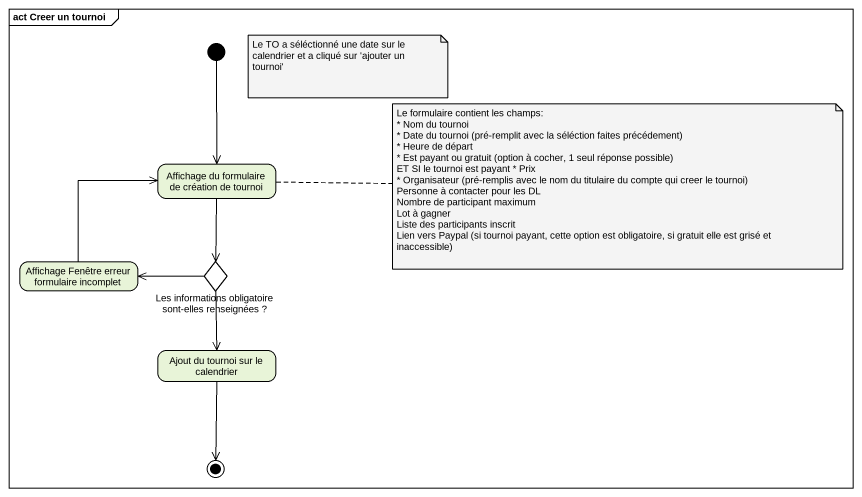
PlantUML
@startuml
mainframe act Creer un tournoi
hide empty description
state "Affichage du formulaire de création de tournoi" as Affichage_du_formulaire_de
state "Affichage Fenêtre erreur formulaire incomplet" as Affichage_Fenêtre_erreur
state "Les informations obligatoire sont-elles renseignées ?" as Les_informations <<choice>>
state "Ajout du tournoi sur le calendrier" as Ajout_du_tournoi_sur_le
[*] --> Affichage_du_formulaire_de
Affichage_du_formulaire_de --> Les_informations
Affichage_Fenêtre_erreur -up-> Affichage_du_formulaire_de
Les_informations -left-> Affichage_Fenêtre_erreur
Les_informations --> Ajout_du_tournoi_sur_le
Ajout_du_tournoi_sur_le --> [*]
note as N1
  Le TO a séléctionné une date sur le calendrier et a cliqué sur 'ajouter un tournoi'
end note
note right of Affichage_du_formulaire_de
  Le formulaire contient les champs:
  * Nom du tournoi
  * Date du tournoi (pré-remplit avec la séléction faites précédement)
  * Heure de départ
  * Est payant ou gratuit (option à cocher, 1 seul réponse possible)
  ET SI le tournoi est payant * Prix
  * Organisateur (pré-remplis avec le nom du titulaire du compte qui creer le tournoi)
  Personne à contacter pour les DL
  Nombre de participant maximum
  Lot à gagner
  Liste des participants inscrit
  Lien vers Paypal (si tournoi payant, cette option est obligatoire, si gratuit elle est grisé et inaccessible)
end note
@enduml
